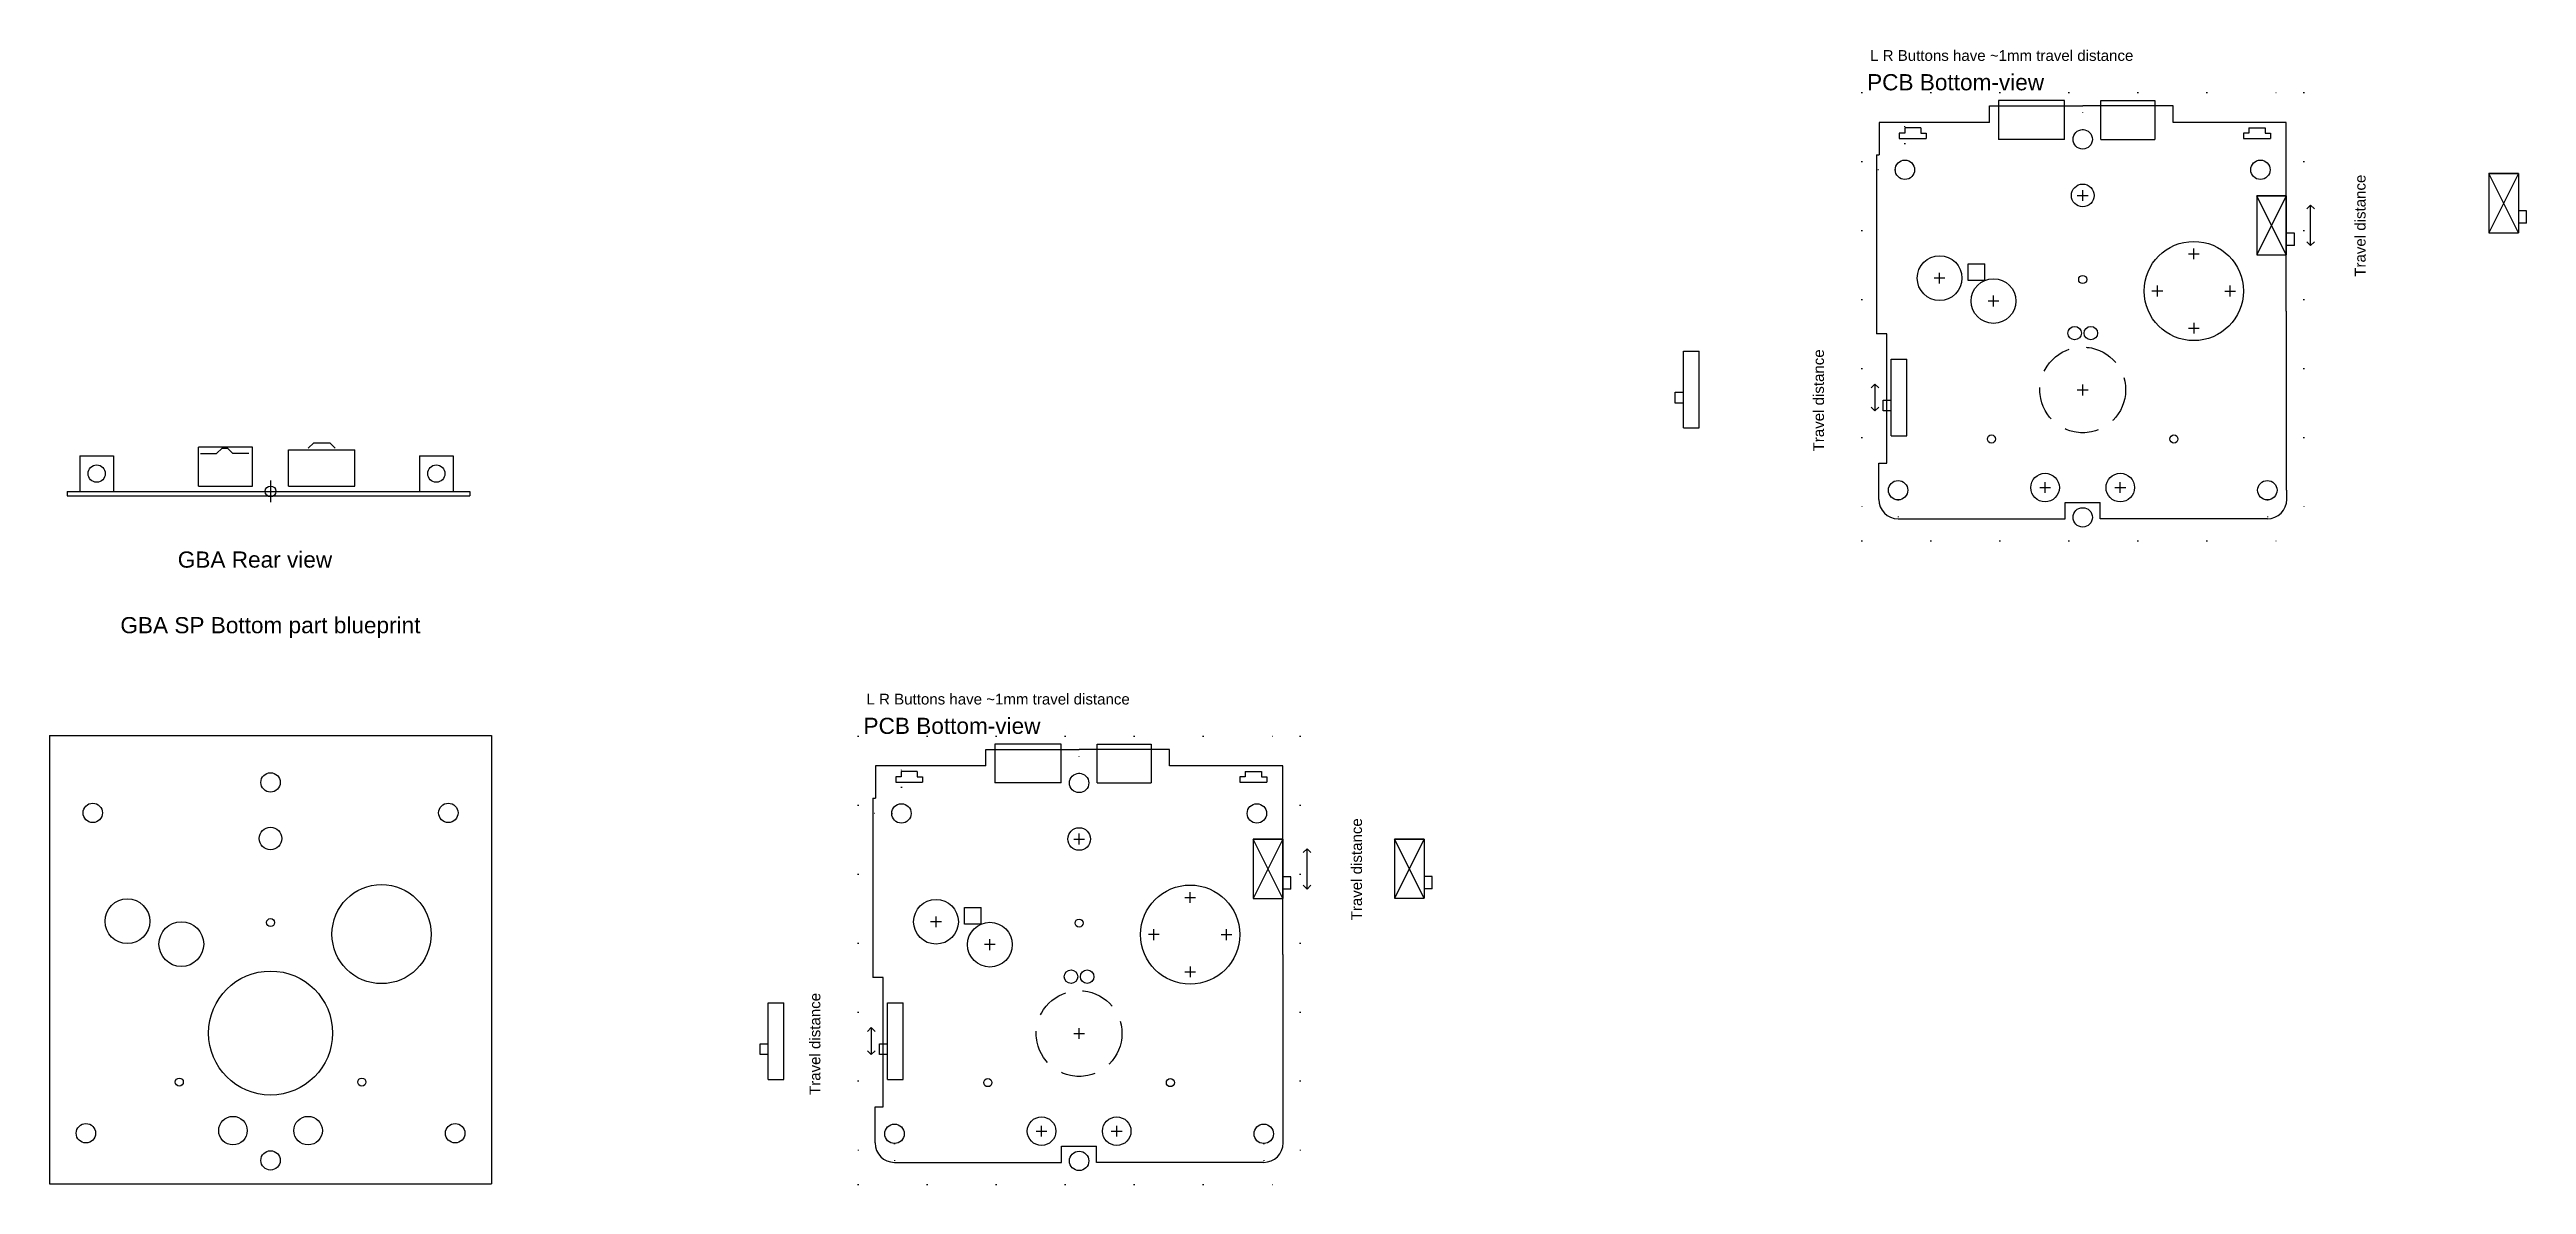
# Model space of a CAD drawing. Header units: millimetres. Extents: x -41 to 418, y -49 to 162.
import ezdxf

# ---------------------------------------------------------------- set-up
doc = ezdxf.new("R2010")
doc.units = ezdxf.units.MM
for name, pattern in [('ACAD_ISO07W100', [3, 0, -3]), ('DOT2', [3.175, 0, -3.175]), ('DOTX2', [12.7, 0, -12.7]), ('HIDDEN', [9.525, 6.35, -3.175])]:
    doc.linetypes.add(name, pattern=pattern)
doc.layers.get('0').update_dxf_attribs({"lineweight": 25, "true_color": 0xffffff})
for name, color, linetype, lineweight, true_color in [('Back', 7, 'Continuous', 25, 0xffffff), ('Origins', 6, 'Continuous', 25, 0xff00ff), ('PAD', 52, 'Continuous', 25, 0xc1c100), ('Parts', 252, 'Continuous', 25, 0xa0a0a4), ('PCB', 94, 'Continuous', 25, 0x008000)]:
    doc.layers.add(name, color=color, linetype=linetype, lineweight=lineweight, true_color=true_color)
doc.styles.add('textstyle0', font='')
doc.styles.add('textstyle1', font='')
doc.styles.add('textstyle2', font='')
doc.styles.add('textstyle3', font='')
doc.styles.add('textstyle4', font='')
doc.styles.add('textstyle5', font='')
doc.styles.add('textstyle6', font='')
doc.styles.add('textstyle7', font='')
doc.styles.add('textstyle8', font='')
doc.styles.add('textstyle9', font='')
doc.styles.get('textstyle0').set_extended_font_data('Arial')
doc.styles.get('textstyle1').set_extended_font_data('Arial')
doc.styles.get('textstyle2').set_extended_font_data('Arial')
doc.styles.get('textstyle3').set_extended_font_data('Arial')
doc.styles.get('textstyle4').set_extended_font_data('Arial')
doc.styles.get('textstyle5').set_extended_font_data('Arial')
doc.styles.get('textstyle6').set_extended_font_data('Arial')
doc.styles.get('textstyle7').set_extended_font_data('Arial')
doc.styles.get('textstyle8').set_extended_font_data('Arial')
doc.styles.get('textstyle9').set_extended_font_data('Arial')

msp = doc.modelspace()

# ---------------------------------------------------------------- linework, layer by layer
for p, q in [((-41, 34.7), (41, 34.7)), ((-41, 34.7), (-41, -48.5)), ((41, 34.7), (41, -48.5)), ((-41, -48.5), (41, -48.5))]:
    msp.add_line(p, q)
for centre, radius in [((0, 26), 1.8), ((-32.98, 20.35), 1.8), ((32.98, 20.35), 1.8), ((0, 15.6), 2.1), ((20.6, -2.14), 9.2), ((-26.55, 0.25), 4.15), ((-16.55, -4), 4.15), ((0, 0), 0.75), ((0, -20.5), 11.5), ((-16.93, -29.6), 0.75), ((16.93, -29.6), 0.75), ((-6.97, -38.61), 2.65), ((6.97, -38.61), 2.65), ((-34.25, -39.1), 1.8), ((34.25, -39.1), 1.8), ((0, -44.13), 1.8)]:
    msp.add_circle(centre, radius)
at = {"layer": 'Back'}
for p, q in [((-13.35, 81), (-13.35, 88.2)), ((-3.35, 88.2), (-13.35, 88.2)), ((-10, 87), (-9, 88)), ((-9, 88), (-8, 88)), ((-8, 88), (-7, 87)), ((-3.35, 81), (-3.35, 88.2)), ((3.35, 81), (3.35, 87.7)), ((3.35, 87.7), (15.65, 87.7)), ((8, 89), (7, 88)), ((8, 89), (11, 89)), ((11, 89), (12, 88)), ((15.65, 81), (15.65, 87.7)), ((-35.35, 86.6), (-29.15, 86.6)), ((-35.35, 86.6), (-35.35, 80)), ((-29.15, 86.6), (-29.15, 80)), ((-13, 87), (-10, 87)), ((-4, 87), (-7, 87)), ((27.65, 86.6), (33.85, 86.6)), ((27.65, 86.6), (27.65, 80)), ((33.85, 86.6), (33.85, 80)), ((-37.7, 80), (37, 80)), ((-37.7, 80), (-37.7, 79.2)), ((-37.7, 79.2), (37, 79.2)), ((-13.35, 81), (-3.35, 81)), ((0, 82), (0, 78)), ((3.35, 81), (15.65, 81)), ((37, 80), (37, 79.2))]:
    msp.add_line(p, q, dxfattribs=at)
for centre, radius in [((-32.25, 83.3), 1.6), ((30.75, 83.3), 1.6), ((0, 80), 1)]:
    msp.add_circle(centre, radius, dxfattribs=at)
at = {"layer": 'Origins'}
for p, q in [((335.18, 134.92), (337.18, 134.92)), ((336.18, 133.92), (336.18, 135.92)), ((355.78, 124.08), (357.78, 124.08)), ((356.78, 123.08), (356.78, 125.08)), ((310.63, 119.57), (308.63, 119.57)), ((309.63, 118.57), (309.63, 120.57)), ((320.63, 115.32), (318.63, 115.32)), ((319.63, 114.32), (319.63, 116.32)), ((351.03, 117.18), (349.03, 117.18)), ((350.03, 116.18), (350.03, 118.18)), ((362.53, 117.18), (364.53, 117.18)), ((363.53, 116.18), (363.53, 118.18)), ((356.78, 111.28), (356.78, 109.28)), ((355.78, 110.28), (357.78, 110.28)), ((335.18, 98.82), (337.18, 98.82)), ((336.18, 97.82), (336.18, 99.82)), ((328.2, 80.71), (330.2, 80.71)), ((329.2, 79.71), (329.2, 81.71)), ((342.15, 80.71), (344.15, 80.71)), ((343.15, 79.71), (343.15, 81.71)), ((149, 15.5), (151, 15.5)), ((150, 14.5), (150, 16.5)), ((169.6, 4.66), (171.6, 4.66)), ((170.6, 3.66), (170.6, 5.66)), ((124.45, 0.15), (122.45, 0.15)), ((123.45, -0.85), (123.45, 1.15)), ((134.45, -4.1), (132.45, -4.1)), ((133.45, -5.1), (133.45, -3.1)), ((164.85, -2.24), (162.85, -2.24)), ((163.85, -3.24), (163.85, -1.24)), ((176.35, -2.24), (178.35, -2.24)), ((177.35, -3.24), (177.35, -1.24)), ((169.6, -9.14), (171.6, -9.14)), ((170.6, -8.14), (170.6, -10.14)), ((149, -20.6), (151, -20.6)), ((150, -21.6), (150, -19.6)), ((142.03, -38.71), (144.03, -38.71)), ((143.03, -39.71), (143.03, -37.71)), ((155.97, -38.71), (157.97, -38.71)), ((156.97, -39.71), (156.97, -37.71))]:
    msp.add_line(p, q, dxfattribs=at)
at = {"layer": 'PAD'}
for centre in [(334.68, 109.37), (337.68, 109.37), (148.5, -10.05), (151.5, -10.05)]:
    msp.add_circle(centre, 1.25, dxfattribs=at)
at = {"layer": 'Parts'}
for p, q in [((332.83, 152.52), (320.53, 152.52)), ((320.53, 152.52), (320.53, 145.32)), ((332.83, 145.32), (332.83, 152.52)), ((339.53, 145.32), (339.53, 152.52)), ((339.53, 152.52), (349.53, 152.52)), ((349.53, 152.52), (349.53, 145.32)), ((306.15, 147.47), (303.15, 147.47)), ((303.15, 147.47), (303.15, 146.47)), ((306.15, 147.47), (306.15, 146.47)), ((367, 147.47), (370, 147.47)), ((367, 147.47), (367, 146.47)), ((370, 147.47), (370, 146.47)), ((303.15, 146.47), (302.15, 146.47)), ((302.15, 146.47), (302.15, 145.47)), ((302.15, 145.47), (307.15, 145.47)), ((306.15, 146.47), (307.15, 146.47)), ((307.15, 146.47), (307.15, 145.47)), ((332.83, 145.32), (320.53, 145.32)), ((339.53, 145.32), (349.53, 145.32)), ((367, 146.47), (366, 146.47)), ((366, 146.47), (366, 145.47)), ((366, 145.47), (371, 145.47)), ((370, 146.47), (371, 146.47)), ((371, 146.47), (371, 145.47)), ((417, 139), (411.5, 139)), ((411.5, 139), (411.5, 128)), ((417, 128), (411.5, 139)), ((411.5, 139), (417, 139)), ((417, 139), (411.5, 128)), ((417, 139), (417, 128)), ((373.95, 134.87), (368.45, 134.87)), ((368.45, 134.87), (368.45, 123.87)), ((373.95, 123.87), (368.45, 134.87)), ((368.45, 134.87), (373.95, 134.87)), ((373.95, 134.87), (368.45, 123.87)), ((373.95, 134.87), (373.95, 123.87)), ((378.45, 133.12), (377.75, 132.41)), ((378.45, 125.62), (378.45, 133.12)), ((378.45, 133.12), (379.16, 132.41)), ((418.5, 132.05), (417, 132.05)), ((418.5, 129.75), (417, 129.75)), ((418.5, 129.75), (418.5, 132.05)), ((375.45, 127.92), (373.95, 127.92)), ((375.45, 125.62), (373.95, 125.62)), ((375.45, 125.62), (375.45, 127.92)), ((378.45, 125.62), (377.75, 126.32)), ((378.45, 125.62), (379.16, 126.32)), ((411.5, 128), (417, 128)), ((314.93, 119.12), (314.93, 122.22)), ((314.93, 122.22), (318.03, 122.22)), ((318.03, 119.12), (318.03, 122.22)), ((368.45, 123.87), (373.95, 123.87)), ((318.03, 119.12), (314.93, 119.12)), ((262.1, 91.8), (262.1, 106)), ((262.1, 106), (265, 106)), ((265, 91.8), (265, 106)), ((300.63, 90.32), (300.63, 104.52)), ((300.63, 104.52), (303.53, 104.52)), ((303.53, 90.32), (303.53, 104.52)), ((260.6, 96.4), (260.6, 98.4)), ((260.6, 98.4), (262.1, 98.4)), ((297.63, 99.92), (296.92, 99.21)), ((297.63, 99.92), (297.63, 94.92)), ((297.63, 99.92), (298.34, 99.21)), ((299.13, 94.92), (299.13, 96.92)), ((299.13, 96.92), (300.63, 96.92)), ((262.1, 96.4), (260.6, 96.4)), ((297.63, 94.92), (296.92, 95.62)), ((297.63, 94.92), (298.34, 95.62)), ((300.63, 94.92), (299.13, 94.92)), ((262.1, 91.8), (265, 91.8)), ((300.63, 90.32), (303.53, 90.32)), ((146.65, 33.1), (134.35, 33.1)), ((134.35, 33.1), (134.35, 25.9)), ((146.65, 25.9), (146.65, 33.1)), ((153.35, 25.9), (153.35, 33.1)), ((153.35, 33.1), (163.35, 33.1)), ((163.35, 33.1), (163.35, 25.9)), ((119.97, 28.05), (116.97, 28.05)), ((116.97, 28.05), (116.97, 27.05)), ((119.97, 28.05), (119.97, 27.05)), ((180.82, 28.05), (183.82, 28.05)), ((180.82, 28.05), (180.82, 27.05)), ((183.82, 28.05), (183.82, 27.05)), ((116.97, 27.05), (115.97, 27.05)), ((115.97, 27.05), (115.97, 26.05)), ((115.97, 26.05), (120.97, 26.05)), ((119.97, 27.05), (120.97, 27.05)), ((120.97, 27.05), (120.97, 26.05)), ((146.65, 25.9), (134.35, 25.9)), ((153.35, 25.9), (163.35, 25.9)), ((180.82, 27.05), (179.82, 27.05)), ((179.82, 27.05), (179.82, 26.05)), ((179.82, 26.05), (184.82, 26.05)), ((183.82, 27.05), (184.82, 27.05)), ((184.82, 27.05), (184.82, 26.05)), ((187.77, 15.45), (182.28, 15.45)), ((182.28, 15.45), (182.28, 4.45)), ((187.77, 4.45), (182.28, 15.45)), ((182.28, 15.45), (187.77, 15.45)), ((187.77, 15.45), (182.28, 4.45)), ((187.77, 15.45), (187.77, 4.45)), ((214, 15.5), (208.5, 15.5)), ((208.5, 15.5), (208.5, 4.5)), ((214, 4.5), (208.5, 15.5)), ((208.5, 15.5), (214, 15.5)), ((214, 15.5), (208.5, 4.5)), ((214, 15.5), (214, 4.5)), ((192.28, 13.7), (191.57, 12.99)), ((192.28, 6.2), (192.28, 13.7)), ((192.28, 13.7), (192.98, 12.99)), ((189.28, 8.5), (187.77, 8.5)), ((189.28, 6.2), (187.77, 6.2)), ((189.28, 6.2), (189.28, 8.5)), ((192.28, 6.2), (191.57, 6.91)), ((192.28, 6.2), (192.98, 6.91)), ((215.5, 8.55), (214, 8.55)), ((215.5, 6.25), (214, 6.25)), ((215.5, 6.25), (215.5, 8.55)), ((128.75, -0.3), (128.75, 2.8)), ((128.75, 2.8), (131.85, 2.8)), ((131.85, -0.3), (131.85, 2.8)), ((182.28, 4.45), (187.77, 4.45)), ((208.5, 4.5), (214, 4.5)), ((131.85, -0.3), (128.75, -0.3)), ((92.3, -29.1), (92.3, -14.9)), ((92.3, -14.9), (95.2, -14.9)), ((95.2, -29.1), (95.2, -14.9)), ((114.45, -29.1), (114.45, -14.9)), ((114.45, -14.9), (117.35, -14.9)), ((117.35, -29.1), (117.35, -14.9)), ((90.8, -24.5), (90.8, -22.5)), ((90.8, -22.5), (92.3, -22.5)), ((111.45, -19.5), (110.74, -20.21)), ((111.45, -19.5), (111.45, -24.5)), ((111.45, -19.5), (112.16, -20.21)), ((112.95, -24.5), (112.95, -22.5)), ((112.95, -22.5), (114.45, -22.5)), ((92.3, -24.5), (90.8, -24.5)), ((111.45, -24.5), (110.74, -23.79)), ((111.45, -24.5), (112.16, -23.79)), ((114.45, -24.5), (112.95, -24.5)), ((92.3, -29.1), (95.2, -29.1)), ((114.45, -29.1), (117.35, -29.1))]:
    msp.add_line(p, q, dxfattribs=at)
at = {"layer": 'PCB', "linetype": 'DOTX2'}
for p, q in [((295.18, 154.02), (377.18, 154.02)), ((295.18, 154.02), (295.18, 70.82)), ((377.18, 154.02), (377.18, 70.82)), ((295.18, 70.82), (377.18, 70.82)), ((109, 34.6), (191, 34.6)), ((109, 34.6), (109, -48.6)), ((191, 34.6), (191, -48.6)), ((109, -48.6), (191, -48.6))]:
    msp.add_line(p, q, dxfattribs=at)
at = {"layer": 'PCB'}
for p, q in [((299.4, 148.47), (298.4, 148.47)), ((298.4, 148.47), (298.4, 142.47)), ((318.9, 148.47), (299.4, 148.47)), ((318.9, 148.47), (318.9, 151.52)), ((318.9, 151.52), (336.18, 151.52)), ((352.95, 151.52), (336.18, 151.52)), ((352.95, 148.47), (352.95, 151.52)), ((373.95, 148.47), (352.95, 148.47)), ((373.95, 113.47), (373.95, 148.47)), ((297.9, 142.47), (298.4, 142.47)), ((297.9, 142.47), (297.9, 109.22)), ((373.95, 113.47), (373.95, 80.22)), ((299.83, 109.22), (297.9, 109.22)), ((299.83, 85.22), (299.83, 109.22)), ((298.33, 80.22), (298.33, 85.22)), ((298.33, 85.22), (299.83, 85.22)), ((298.33, 78.52), (298.33, 80.22)), ((374.03, 78.52), (374.03, 80.22)), ((301.93, 74.92), (332.93, 74.92)), ((332.93, 74.92), (332.93, 77.92)), ((332.93, 77.92), (339.43, 77.92)), ((339.43, 74.92), (339.43, 77.92)), ((370.43, 74.92), (339.43, 74.92)), ((113.22, 29.05), (112.22, 29.05)), ((112.22, 29.05), (112.22, 23.05)), ((132.72, 29.05), (113.22, 29.05)), ((132.72, 29.05), (132.72, 32.1)), ((132.72, 32.1), (150, 32.1)), ((166.78, 32.1), (150, 32.1)), ((166.78, 29.05), (166.78, 32.1)), ((187.77, 29.05), (166.78, 29.05)), ((187.77, -5.95), (187.77, 29.05)), ((111.72, 23.05), (112.22, 23.05)), ((111.72, 23.05), (111.72, -10.2)), ((187.77, -5.95), (187.77, -39.2)), ((113.65, -10.2), (111.72, -10.2)), ((113.65, -34.2), (113.65, -10.2)), ((112.15, -39.2), (112.15, -34.2)), ((112.15, -34.2), (113.65, -34.2)), ((112.15, -40.9), (112.15, -39.2)), ((187.85, -40.9), (187.85, -39.2)), ((115.75, -44.5), (146.75, -44.5)), ((146.75, -44.5), (146.75, -41.5)), ((146.75, -41.5), (153.25, -41.5)), ((153.25, -44.5), (153.25, -41.5)), ((184.25, -44.5), (153.25, -44.5))]:
    msp.add_line(p, q, dxfattribs=at)
at = {"layer": 'PCB', "linetype": 'ACAD_ISO07W100'}
for p, q in [((303.2, 141.47), (303.2, 148.47)), ((336.18, 147.12), (336.18, 151.52)), ((301.4, 139.67), (297.9, 139.67)), ((300.13, 80.22), (298.33, 80.22)), ((301.93, 78.42), (301.93, 74.92)), ((370.43, 78.42), (370.43, 74.92)), ((372.23, 80.22), (374.03, 80.22)), ((117.03, 22.05), (117.03, 29.05)), ((150, 27.7), (150, 32.1)), ((115.23, 20.25), (111.72, 20.25)), ((113.95, -39.2), (112.15, -39.2)), ((115.75, -41), (115.75, -44.5)), ((184.25, -41), (184.25, -44.5)), ((186.05, -39.2), (187.85, -39.2))]:
    msp.add_line(p, q, dxfattribs=at)
at = {"layer": 'PCB', "linetype": 'DOT2'}
for p, q in [((370.95, 139.67), (373.95, 139.67)), ((184.78, 20.25), (187.77, 20.25))]:
    msp.add_line(p, q, dxfattribs=at)
at = {"layer": 'PCB'}
for centre, radius in [((336.18, 145.32), 1.8), ((303.2, 139.67), 1.8), ((369.15, 139.67), 1.8), ((336.18, 134.92), 2.1), ((356.78, 117.18), 9.2), ((309.63, 119.57), 4.15), ((336.18, 119.32), 0.75), ((319.63, 115.32), 4.15), ((319.25, 89.72), 0.75), ((353.1, 89.72), 0.75), ((329.2, 80.71), 2.65), ((343.15, 80.71), 2.65), ((301.93, 80.22), 1.8), ((370.43, 80.22), 1.8), ((336.18, 75.18), 1.8), ((150, 25.9), 1.8), ((117.03, 20.25), 1.8), ((182.97, 20.25), 1.8), ((150, 15.5), 2.1), ((170.6, -2.24), 9.2), ((123.45, 0.15), 4.15), ((133.45, -4.1), 4.15), ((150, -0.1), 0.75), ((133.07, -29.7), 0.75), ((166.93, -29.7), 0.75), ((143.03, -38.71), 2.65), ((156.97, -38.71), 2.65), ((115.75, -39.2), 1.8), ((184.25, -39.2), 1.8), ((150, -44.23), 1.8)]:
    msp.add_circle(centre, radius, dxfattribs=at)
at = {"layer": 'PCB', "linetype": 'HIDDEN'}
for centre in [(336.18, 98.82), (150, -20.6)]:
    msp.add_circle(centre, 7.95, dxfattribs=at)
at = {"layer": 'PCB'}
for centre, start, end in [((301.93, 78.52), 180, 270), ((370.43, 78.52), 270, 0), ((115.75, -40.9), 180, 270), ((184.25, -40.9), 270, 0)]:
    msp.add_arc(centre, 3.6, start, end, dxfattribs=at)

# ---------------------------------------------------------------- texts
at = {"insert": (-27.86, 56.68), "char_height": 3, "attachment_point": 1, "style": 'textstyle8'}
msp.add_mtext('GBA SP Bottom part blueprint', dxfattribs=at)
at = {"layer": 'Back', "insert": (-17.21, 68.85), "char_height": 3, "attachment_point": 1, "style": 'textstyle9'}
msp.add_mtext('GBA Rear view', dxfattribs=at)
at = {"layer": 'Parts', "char_height": 2, "attachment_point": 1, "rotation": 90}
for insert, style in [((386.65, 119.83), 'textstyle3'), ((286.18, 87.42), 'textstyle2'), ((200.47, 0.41), 'textstyle7'), ((100, -32), 'textstyle6')]:
    msp.add_mtext('Travel distance\\P', dxfattribs=dict(at, insert=insert, style=style))
at = {"layer": 'PCB', "attachment_point": 1}
for s, insert, char_height, style in [('L R Buttons have ~1mm travel distance\\P', (296.74, 161.88), 2, 'textstyle0'), ('PCB Bottom-view', (296.18, 157.42), 3, 'textstyle1'), ('L R Buttons have ~1mm travel distance\\P', (110.56, 42.46), 2, 'textstyle4'), ('PCB Bottom-view', (110, 38), 3, 'textstyle5')]:
    msp.add_mtext(s, dxfattribs=dict(at, insert=insert, char_height=char_height, style=style))

doc.saveas('drawing.dxf')
